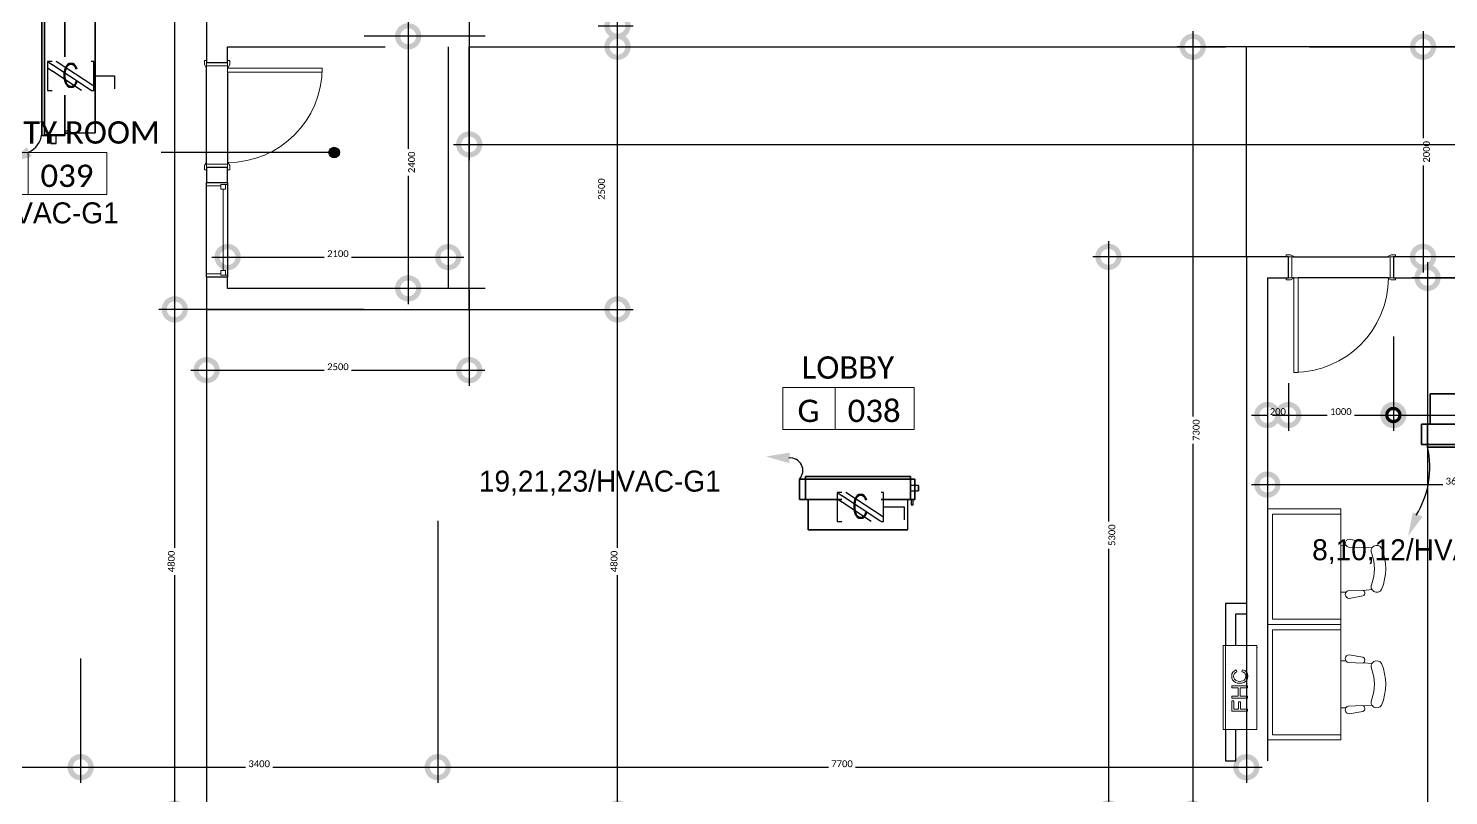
# Model space of a CAD drawing. Header units: metres. Extents: x 22.6 to 101.3, y 9.4 to 67.4.
# Drawn here: x 61.1 to 74.62, y 51.12 to 58.42 of the extents above; entities that cross this region are included whole.
import ezdxf

# ---------------------------------------------------------------- set-up
doc = ezdxf.new("R2010")
doc.units = ezdxf.units.M
doc.set_wipeout_variables(frame=1)
doc.linetypes.add('ECG_Line-Ptrn-Sold', pattern=[9144.001000000002, 9144.000000000002, -0.001])
for name, color, linetype in [('00', 252, 'Continuous'), ('E- symbol Disc', 7, 'Continuous'), ('HVAC', 1, 'Continuous'), ('LEGEND$0$E-SOCKET', 3, 'Continuous')]:
    doc.layers.add(name, color=color, linetype=linetype)
for name, color, linetype, lineweight in [('03-A-XR-GF$0$A-FURN', 55, 'Continuous', 5), ('A-DIM', 7, 'Continuous', 5), ('A-DOOR', 5, 'Continuous', 5), ('A-TEXT', 7, 'ECG_Line-Ptrn-Sold', 13), ('A-WIN', 4, 'ECG_Line-Ptrn-Sold', 5), ('M-EQPM', 1, 'Continuous', 25), ('M-EQPT', 1, 'Continuous', 9)]:
    doc.layers.add(name, color=color, linetype=linetype, lineweight=lineweight)
doc.styles.add('Calibri', font='calibri.ttf', dxfattribs={"height": 0.2126391096979332})
doc.styles.add('ROMANS1', font='romans.shx', dxfattribs={"width": 0.8, "height": 250})
doc.dimstyles.new('ECG_Dimn-Detl-100', dxfattribs={"dimscale": 0.3048, "dimtxt": 0.25, "dimasz": 1.312335958005249, "dimexe": 0.4921259842519685, "dimexo": 0.0625, "dimgap": 0, "dimtad": 1, "dimdec": 0, "dimlfac": 1000, "dimzin": 0, "dimdsep": 46, "dimtxsty": 'Calibri', "dimblk1": 'DOTSMALL', "dimblk2": 'DOTSMALL', "dimsah": 1, "dimcen": 0.09, "dimdle": 0.4921259842519685, "dimazin": 0, "dimtfac": 1, "dimtdec": 4, "dimtix": 1, "dimtmove": 0, "dimatfit": 3, "dimfxl": 0.4921259842519685, "dimfxlon": 1, "dimtvp": 1, "dimtolj": 1, "dimtzin": 0, "dimarcsym": 2})
doc.dimstyles.new('ECG_Dimn-Detl-100_1', dxfattribs={"dimscale": 0.3048, "dimtxt": 0.25, "dimasz": 1.312335958005249, "dimexe": 0.4921259842519685, "dimexo": 0.0625, "dimgap": 0, "dimtad": 1, "dimdec": 0, "dimlfac": 1000, "dimzin": 0, "dimdsep": 46, "dimtxsty": 'Calibri', "dimblk1": 'DOTSMALL', "dimblk2": 'DOTSMALL', "dimsah": 1, "dimcen": 0.09, "dimdle": 0.4921259842519685, "dimazin": 0, "dimtfac": 1, "dimtdec": 4, "dimtix": 1, "dimtmove": 2, "dimatfit": 3, "dimfxl": 0.4921259842519685, "dimfxlon": 1, "dimtvp": 1, "dimtolj": 1, "dimtzin": 0, "dimarcsym": 2})
doc.dimstyles.new('ECG_Dimn-Detl-100_2', dxfattribs={"dimscale": 0.3048, "dimtxt": 0.25, "dimasz": 1.312335958005249, "dimexe": 0.4921259842519685, "dimexo": 0.0625, "dimgap": 0, "dimtad": 1, "dimdec": 0, "dimlfac": 1000, "dimzin": 0, "dimdsep": 46, "dimtxsty": 'Calibri', "dimblk1": 'DOTSMALL', "dimblk2": 'DOTSMALL', "dimsah": 1, "dimcen": 0.09, "dimdle": 0.4921259842519685, "dimazin": 0, "dimtfac": 1, "dimtdec": 4, "dimtix": 1, "dimtmove": 0, "dimatfit": 3, "dimfxl": 0.4921259842519685, "dimfxlon": 1, "dimtvp": 1, "dimtolj": 1, "dimtzin": 0, "dimarcsym": 2})
doc.dimstyles.new('ECG_Dimn-Detl-100_3', dxfattribs={"dimscale": 0.3048, "dimtxt": 0.25, "dimasz": 0.8202099737532809, "dimexe": 0.4921259842519685, "dimexo": 0.0625, "dimgap": 0, "dimtad": 1, "dimdec": 0, "dimlfac": 1000, "dimzin": 0, "dimdsep": 46, "dimtxsty": 'Calibri', "dimblk1": 'DOTSMALL', "dimblk2": 'OBLIQUE', "dimsah": 1, "dimcen": 0.09, "dimdle": 0.4921259842519685, "dimazin": 0, "dimtfac": 1, "dimtdec": 4, "dimtix": 1, "dimtmove": 0, "dimatfit": 3, "dimfxl": 0.4921259842519685, "dimfxlon": 1, "dimtvp": 1, "dimtolj": 1, "dimtzin": 0, "dimarcsym": 2})

# ---------------------------------------------------------------- blocks, each defined once
blk = doc.blocks.new('ECG_ Door-Single Leaf-Gnrc - 1000x2200 mm-2066731-GROUND FLOOR PLAN')
at = {"layer": 'A-DOOR'}
for p, q in [((0.407999999999996, 1.000000000000968), (0.407999999999996, 0.1000000000009684)), ((0.447999999999996, 1.000000000000968), (0.407999999999996, 1.000000000000968)), ((0.4079999999999928, 0.1000000000009683), (0.4079999999999928, 1.000000000000968)), ((0.4079999999999928, 1.000000000000968), (0.4479999999999928, 1.000000000000968)), ((0.447999999999996, 0.1000000000009682), (0.447999999999996, 1.000000000000968)), ((0.4479999999999928, 1.000000000000968), (0.4479999999999928, 0.1000000000009682)), ((-0.4800000000000013, 0.1200000000009744), (-0.5200000000000015, 0.1200000000009713)), ((-0.5200000000000015, 0.1200000000009713), (-0.5200000000000017, 0.1000000000009748)), ((-0.5000000000000198, 0.1000000000009738), (-0.4500000000000015, 0.1000000000009713)), ((-0.4680000000003104, 0.1000000000009699), (-0.5000000000003211, 0.1000000000009699)), ((-0.4540000000000017, 0.1060000000009713), (-0.4800000000000013, 0.1200000000009744)), ((-0.4680000000003104, -0.1), (-0.4680000000003104, 0.1000000000009699)), ((0.407999999999996, 0.1000000000009684), (0.447999999999996, 0.1000000000009684)), ((0.4479999999999928, 0.1000000000009683), (0.4079999999999928, 0.1000000000009683)), ((0.4499999999999915, 0.1000000000009685), (0.4999999999999927, 0.1000000000009682)), ((0.4799999999999915, 0.1200000000009682), (0.4539999999999915, 0.1060000000009683)), ((0.4679999999996772, 0.1000000000009699), (0.4679999999996772, -0.1)), ((0.4999999999996882, 0.1000000000009699), (0.4679999999996772, 0.1000000000009699)), ((0.5199999999999916, 0.1200000000009679), (0.4799999999999915, 0.1200000000009682)), ((0.5199999999999915, 0.100000000000968), (0.5199999999999916, 0.1200000000009679)), ((-0.5200000000000016, -0.1000000000000001), (-0.5200000000000016, -0.12)), ((-0.5200000000000016, -0.12), (-0.4800000000000015, -0.12)), ((-0.4500000000000016, -0.1000000000000001), (-0.5000000000000198, -0.1000000000000001)), ((-0.5000000000003211, -0.1), (-0.4680000000003104, -0.1)), ((-0.4800000000000015, -0.12), (-0.4540000000000016, -0.106)), ((0.4999999999999946, -0.1000000000000001), (0.449999999999991, -0.1000000000000001)), ((0.4539999999999911, -0.106), (0.4799999999999908, -0.12)), ((0.4679999999996772, -0.1), (0.4999999999996882, -0.1)), ((0.4799999999999908, -0.12), (0.5199999999999909, -0.12)), ((0.5199999999999909, -0.12), (0.5199999999999909, -0.1000000000000001))]:
    blk.add_line(p, q, dxfattribs=at)
for centre, radius, start, end in [((0.4479999999999913, 0.1000000000009636), 0.900000000000004, 89.99999999999991, 179.9999999999999), ((-0.4580000000000015, 0.09900000000097124), 0.008062257748298515, 7.125016348902509, 60.25511870305896), ((0.4579999999999915, 0.0990000000009683), 0.008062257748298577, 119.7448812969417, 172.8749836510968), ((-0.4580000000000015, -0.099), 0.008062257748298529, 299.7448812969415, 352.8749836510968), ((0.4579999999999909, -0.099), 0.008062257748298515, 187.1250163489021, 240.2551187030581)]:
    blk.add_arc(centre, radius, start, end, dxfattribs=at)
blk = doc.blocks.new('ECG_ Door-Single Leaf-Gnrc - 1000x2200 mm-2067090-GROUND FLOOR PLAN')
at = {"layer": 'A-DOOR'}
for p, q in [((-0.5200000000000016, 0.12), (-0.4800000000000015, 0.12)), ((-0.5200000000000016, 0.1000000000000001), (-0.5200000000000016, 0.12)), ((-0.4500000000000016, 0.1000000000000001), (-0.5000000000000113, 0.1000000000000001)), ((-0.5000000000003211, 0.1), (-0.4680000000003104, 0.1)), ((-0.4800000000000015, 0.12), (-0.4540000000000016, 0.106)), ((-0.4680000000003104, 0.1), (-0.4680000000003104, -0.1000000000009699)), ((0.5000000000000031, 0.1000000000000001), (0.449999999999991, 0.1000000000000001)), ((0.4539999999999911, 0.106), (0.4799999999999908, 0.12)), ((0.4679999999996772, 0.1), (0.4999999999996882, 0.1)), ((0.4679999999996772, -0.1000000000009699), (0.4679999999996772, 0.1)), ((0.4799999999999908, 0.12), (0.5199999999999909, 0.12)), ((0.5199999999999909, 0.12), (0.5199999999999909, 0.1000000000000001)), ((-0.5200000000000015, -0.1200000000009713), (-0.5200000000000017, -0.1000000000009748)), ((-0.4800000000000013, -0.1200000000009744), (-0.5200000000000015, -0.1200000000009713)), ((-0.5000000000000113, -0.1000000000009738), (-0.4500000000000015, -0.1000000000009713)), ((-0.4680000000003104, -0.1000000000009699), (-0.5000000000003211, -0.1000000000009699)), ((-0.4540000000000017, -0.1060000000009713), (-0.4800000000000013, -0.1200000000009744)), ((0.407999999999996, -0.1000000000009684), (0.447999999999996, -0.1000000000009684)), ((0.407999999999996, -1.000000000000968), (0.407999999999996, -0.1000000000009684)), ((0.4079999999999928, -0.1000000000009683), (0.4079999999999928, -1.000000000000968)), ((0.4479999999999928, -0.1000000000009683), (0.4079999999999928, -0.1000000000009683)), ((0.447999999999996, -0.1000000000009682), (0.447999999999996, -1.000000000000968)), ((0.4479999999999928, -1.000000000000968), (0.4479999999999928, -0.1000000000009682)), ((0.4499999999999915, -0.1000000000009685), (0.5000000000000037, -0.1000000000009682)), ((0.4799999999999915, -0.1200000000009682), (0.4539999999999915, -0.1060000000009683)), ((0.4999999999996882, -0.1000000000009699), (0.4679999999996772, -0.1000000000009699)), ((0.5199999999999916, -0.1200000000009679), (0.4799999999999915, -0.1200000000009682)), ((0.5199999999999915, -0.100000000000968), (0.5199999999999916, -0.1200000000009679)), ((0.447999999999996, -1.000000000000968), (0.407999999999996, -1.000000000000968)), ((0.4079999999999928, -1.000000000000968), (0.4479999999999928, -1.000000000000968))]:
    blk.add_line(p, q, dxfattribs=at)
for centre, radius, start, end in [((-0.4580000000000015, 0.099), 0.008062257748298529, 7.125016348902825, 60.25511870305812), ((0.4579999999999909, 0.099), 0.008062257748298515, 119.7448812969415, 172.8749836510976), ((-0.4580000000000015, -0.09900000000097124), 0.008062257748298515, 299.7448812969407, 352.8749836510972), ((0.4479999999999913, -0.1000000000009636), 0.9000000000000054, 180.0000000000001, 269.9999999999997), ((0.4579999999999915, -0.0990000000009683), 0.008062257748298577, 187.1250163489029, 240.2551187030579)]:
    blk.add_arc(centre, radius, start, end, dxfattribs=at)
blk = doc.blocks.new('M_Casement with Trim - 0915 x 1220mm-3214798-GROUND FLOOR PLAN')
at = {"layer": 'A-WIN'}
for p, q in [((-0.4500000000000022, 0.09999999999999959), (-0.4309500000000073, 0.09999999999999959)), ((-0.4309500000000073, 0.03655), (-0.4309500000000073, 0.09999999999999959)), ((-0.4309500000000073, 0.08099999999999959), (-0.4309500000000073, 0.03655)), ((-0.4309500000000073, 0.08099999999999959), (-0.3865000000000069, 0.08099999999999959)), ((-0.4309500000000073, 0.03655), (-0.3865000000000069, 0.03655)), ((-0.4309500000000073, 0.03655), (-0.4182500000000021, 0.03655)), ((-0.4182500000000021, -0.1000000000000004), (-0.4182500000000021, 0.03655)), ((-0.3865000000000069, 0.08099999999999959), (-0.3865000000000069, 0.03655)), ((-0.3865000000000069, 0.05877499999999953), (0.3864999999999968, 0.05877499999999953)), ((0.3864999999999969, 0.08099999999999935), (0.3864999999999969, 0.03655)), ((0.4309499999999862, 0.08099999999999935), (0.3864999999999969, 0.08099999999999935)), ((0.4309499999999862, 0.03655), (0.3864999999999969, 0.03655)), ((0.4182499999999966, 0.03655), (0.4309499999999862, 0.03655)), ((0.4182499999999966, 0.03655), (0.4182499999999966, -0.1000000000000001)), ((0.4309499999999862, 0.03655), (0.4309499999999862, 0.1)), ((0.4499999999999975, 0.1), (0.4309499999999862, 0.1)), ((0.4309499999999862, 0.08099999999999935), (0.4309499999999862, 0.03655)), ((-0.4182500000000021, -0.1000000000000004), (-0.4499999999999978, -0.1000000000000004)), ((0.4182499999999966, -0.1000000000000001), (0.4500000000000002, -0.1000000000000001))]:
    blk.add_line(p, q, dxfattribs=at)
blk = doc.blocks.new('ECG_Hose Reel Cabinet-New - ECG_Hose Reel Cabinet-New-V96-GROUND FLOOR PLAN')
at = {"layer": 'M-EQPT'}
for p, q in [((-0.309999999999998, 0.02000000000000033), (0.4900000000000031, 0.02000000000000033)), ((-0.309999999999998, 0), (-0.309999999999998, 0.02000000000000033)), ((-0.3099999999999981, 0.02000000000000033), (-0.3099999999999962, -0.3)), ((0.4900000000000031, 0.02000000000000033), (-0.309999999999998, 0.02000000000000033)), ((0.4900000000000031, 0), (-0.309999999999998, 0)), ((0.4900000000000031, 0.02000000000000033), (0.4900000000000031, 0)), ((0.4900000000000006, -0.3), (0.4900000000000031, 0.02000000000000033)), ((-0.03669812727797142, -0.06274612864668341), (-0.1359288965087418, -0.06274612864668341)), ((-0.1359288965087418, -0.06274612864668341), (-0.1359288965087418, -0.2104384363389912)), ((-0.1324998666772563, -0.03953894909299027), (-0.1329989336745368, -0.03950896908851212)), ((-0.1324998666772563, -0.06453894909299325), (-0.1329989336745368, -0.06450896908850644)), ((-0.1324998666772606, -0.08953894909298757), (-0.1329989336745368, -0.08950896908850942)), ((-0.1324998666772606, -0.1145389490929905), (-0.1329989336745411, -0.1145089690885037)), ((-0.1327694214677966, -0.01457265060854272), (-0.1322698871965004, -0.01455186166331585)), ((-0.1327694214677966, -0.0395726506085457), (-0.1322698871965004, -0.03955186166331882)), ((-0.1327694214677966, -0.06457265060854002), (-0.1322698871965004, -0.06455186166331314)), ((-0.1327694214677966, -0.089572650608543), (-0.1322698871965004, -0.08955186166331612)), ((-0.1327694214677966, -0.1145726506085373), (-0.1322698871965004, -0.1145518616633191)), ((-0.1318224236786616, -0.01454894775973269), (-0.131289978799102, -0.01454894775973269)), ((-0.1318224236786616, -0.039548947759727), (-0.131289978799102, -0.039548947759727)), ((-0.1318224236786616, -0.039548947759727), (-0.131289978799102, -0.039548947759727)), ((-0.1318224236786616, -0.06454894775972998), (-0.131289978799102, -0.06454894775972998)), ((-0.1318224236786616, -0.06454894775972998), (-0.131289978799102, -0.06454894775972998)), ((-0.1318224236786616, -0.0895489477597243), (-0.131289978799102, -0.0895489477597243)), ((-0.1318224236786616, -0.0895489477597243), (-0.131289978799102, -0.0895489477597243)), ((-0.1318224236786616, -0.1145489477597273), (-0.131289978799102, -0.1145489477597273)), ((-0.1318224236786616, -0.1145489477597273), (-0.131289978799102, -0.1145489477597273)), ((-0.1174673580472023, -0.1250538209543759), (-0.1174673580472023, -0.08120766710822261)), ((-0.1174673580472023, -0.08120766710822261), (-0.03669812727797142, -0.08120766710822261)), ((-0.04823658881643342, -0.1250538209543759), (-0.1174673580472023, -0.1250538209543759)), ((-0.04823658881643342, -0.1435153594159148), (-0.04823658881643342, -0.1250538209543759)), ((-0.03669812727797142, -0.08120766710822261), (-0.03669812727797142, -0.06274612864668341)), ((0.007148026568182465, -0.06274612864668433), (-0.01131351189335711, -0.06274612864668433)), ((-0.01131351189335711, -0.06274612864668433), (-0.01131351189335711, -0.2104384363389921)), ((0.007148026568182465, -0.1227461286466845), (0.007148026568182465, -0.06274612864668433)), ((0.08560956502972047, -0.1227461286466845), (0.007148026568182462, -0.1227461286466845)), ((0.1040711034912594, -0.06274612864668504), (0.08560956502972047, -0.06274612864668504)), ((0.08560956502972047, -0.06274612864668504), (0.08560956502972047, -0.1227461286466845)), ((0.1040711034912594, -0.2104384363389929), (0.1040711034912594, -0.06274612864668504)), ((0.1316417164720282, -0.1139390373005315), (0.1294557188758743, -0.1354744940313008)), ((0.13819970926049, -0.09534228249283927), (0.1316417164720282, -0.1139390373005315)), ((0.1487871491643362, -0.0802746743197624), (0.13819970926049, -0.09534228249283927)), ((0.1479172573374127, -0.1354384363389932), (0.1526227861835668, -0.1079985324928394)), ((0.163061488106644, -0.06932665749283944), (0.1487871491643362, -0.0802746743197624)), ((0.1526227861835668, -0.1079985324928394), (0.1590545770489515, -0.09604540749283945)), ((0.1590545770489515, -0.09604540749283945), (0.1689388919527977, -0.08679660941591644)), ((0.1799905746451056, -0.06266049162745498), (0.163061488106644, -0.06932665749283944)), ((0.1689388919527977, -0.08679660941591644), (0.1819647332989516, -0.08087413345437804)), ((0.1985422573374133, -0.06043843633899357), (0.1799905746451056, -0.06266049162745498)), ((0.1819647332989516, -0.08087413345437804), (0.1978211034912593, -0.078899974800532)), ((0.1978211034912593, -0.078899974800532), (0.2115771131066439, -0.08068032335822442)), ((0.2187841443566441, -0.06331403730053217), (0.1985422573374133, -0.06043843633899357)), ((0.2115771131066439, -0.08068032335822442), (0.2227730265681824, -0.08602136903130142)), ((0.2355194207989517, -0.0719408401851477), (0.2187841443566441, -0.06331403730053217)), ((0.2227730265681824, -0.08602136903130142), (0.2315170169527977, -0.09525664547360918)), ((0.2315170169527977, -0.09525664547360918), (0.237917257337413, -0.1087196863389939)), ((0.2482252501258747, -0.08578699403130163), (0.2355194207989517, -0.0719408401851477)), ((0.237917257337413, -0.1087196863389939), (0.2563787957989515, -0.1043206478774555)), ((0.2563787957989515, -0.1043206478774555), (0.2482252501258747, -0.08578699403130163)), ((0.3118224236788156, -0.01454894775973269), (0.311289978799256, -0.01454894775973269)), ((0.3118224236788156, -0.03954894775973566), (0.311289978799256, -0.03954894775973566)), ((0.3118224236788156, -0.03954894775973566), (0.311289978799256, -0.03954894775973566)), ((0.3118224236788156, -0.06454894775972998), (0.311289978799256, -0.06454894775972998)), ((0.3118224236788156, -0.06454894775972998), (0.311289978799256, -0.06454894775972998)), ((0.3118224236788156, -0.08954894775973296), (0.311289978799256, -0.08954894775973296)), ((0.3118224236788156, -0.08954894775973296), (0.311289978799256, -0.08954894775973296)), ((0.3118224236788112, -0.1145489477597359), (0.311289978799256, -0.1145489477597359)), ((0.3118224236788112, -0.1145489477597359), (0.311289978799256, -0.1145489477597359)), ((0.3127694214679506, -0.03952524491091697), (0.3122698871966544, -0.03954603385614384)), ((0.3127694214679506, -0.06452524491091995), (0.3122698871966544, -0.06454603385614682)), ((0.3127694214679506, -0.08952524491092292), (0.3122698871966544, -0.08954603385614114)), ((0.3127694214679506, -0.1145252449109172), (0.3122698871966544, -0.1145460338561441)), ((0.3124998666774103, -0.01455894642646943), (0.3129989336746908, -0.01458892643095624)), ((0.312499866677406, -0.0395589464264724), (0.3129989336746908, -0.03958892643095055)), ((0.312499866677406, -0.06455894642646672), (0.3129989336746908, -0.06458892643095353)), ((0.312499866677406, -0.08955894642646971), (0.3129989336746908, -0.0895889264309565)), ((0.312499866677406, -0.1145589464264727), (0.3129989336746908, -0.1145889264309508)), ((-0.1359288965087418, -0.2104384363389912), (-0.1174673580472028, -0.2104384363389913)), ((-0.1324998666772606, -0.1395389490929935), (-0.1329989336745411, -0.1395089690885154)), ((-0.1324998666772606, -0.1645389490929878), (-0.1329989336745411, -0.1645089690885184)), ((-0.1327694214677966, -0.1395726506085403), (-0.1322698871965004, -0.1395518616633134)), ((-0.1318224236786616, -0.1395489477597303), (-0.131289978799102, -0.1395489477597303)), ((-0.1318224236786616, -0.1395489477597303), (-0.131289978799102, -0.1395489477597303)), ((-0.1318224236786616, -0.1645489477597246), (-0.131289978799102, -0.1645489477597246)), ((-0.1174673580472028, -0.2104384363389913), (-0.1174673580472028, -0.1435153594159148)), ((-0.1174673580472028, -0.1435153594159148), (-0.04823658881643342, -0.1435153594159148)), ((-0.01131351189335711, -0.2104384363389921), (0.007148026568181889, -0.2104384363389922)), ((0.007148026568181889, -0.2104384363389922), (0.007148026568181889, -0.1412076671082235)), ((0.007148026568181889, -0.1412076671082235), (0.08560956502971984, -0.1412076671082235)), ((0.08560956502971984, -0.1412076671082235), (0.08560956502971984, -0.2104384363389929)), ((0.08560956502971984, -0.2104384363389929), (0.1040711034912594, -0.2104384363389929)), ((0.1294557188758743, -0.1354744940313008), (0.1313893126258741, -0.1558921623005315)), ((0.1313893126258741, -0.1558921623005315), (0.137190093875874, -0.1749576671082239)), ((0.137190093875874, -0.1749576671082239), (0.1466912957989508, -0.1911746142236086)), ((0.1466912957989508, -0.1911746142236086), (0.1597261515681815, -0.2030466094159164)), ((0.153488170798951, -0.1672413209543779), (0.1479172573374127, -0.1354384363389932)), ((0.1606095650297201, -0.1791178233582241), (0.153488170798951, -0.1672413209543779)), ((0.1597261515681815, -0.2030466094159164), (0.1767318607027968, -0.2103212488389934)), ((0.1708319207989508, -0.1875598305697626), (0.1606095650297201, -0.1791178233582241)), ((0.1830870289720277, -0.1926034002813012), (0.1708319207989508, -0.1875598305697626)), ((0.1767318607027968, -0.2103212488389934), (0.1981456227220276, -0.2127461286466859)), ((0.1963066804143354, -0.1942845901851474), (0.1830870289720277, -0.1926034002813012)), ((0.2117168366643354, -0.1919949267236091), (0.1963066804143354, -0.1942845901851474)), ((0.1981456227220276, -0.2127461286466859), (0.2192393727220276, -0.2095415012428399)), ((0.2245578823374124, -0.1851259363389938), (0.2117168366643354, -0.1919949267236091)), ((0.2192393727220276, -0.2095415012428399), (0.2367994688758739, -0.1999276190313016)), ((0.2342528943566432, -0.1737497344159169), (0.2245578823374124, -0.1851259363389938)), ((0.2402249496451049, -0.1579384363389939), (0.2342528943566432, -0.1737497344159169)), ((0.2367994688758739, -0.1999276190313016), (0.2501678582989509, -0.1842109723966863)), ((0.2586864881066433, -0.1626980517236094), (0.2402249496451049, -0.1579384363389939)), ((0.2501678582989509, -0.1842109723966863), (0.2586864881066433, -0.1626980517236094)), ((0.3118224236788112, -0.1395489477597303), (0.311289978799256, -0.1395489477597303)), ((0.3118224236788112, -0.1395489477597303), (0.311289978799256, -0.1395489477597303)), ((0.3118224236788112, -0.1645489477597332), (0.311289978799256, -0.1645489477597332)), ((0.3127694214679506, -0.1395252449109202), (0.3122698871966544, -0.1395460338561471)), ((0.3127694214679506, -0.1645252449109146), (0.3122698871966544, -0.1645460338561414)), ((0.312499866677406, -0.139558946426467), (0.3129989336746908, -0.1395889264309538)), ((0.4900000000000006, -0.3), (-0.3099999999999962, -0.3))]:
    blk.add_line(p, q, dxfattribs=at)
at = {"layer": 'M-EQPT', "flags": 128}
for points in [[(-0.1315790374050485, -0.01454894775973269), (-0.1319482490721942, -0.01454894775973269), (-0.1319999999999267, -0.01454894775973269)], [(-0.1315790374050485, -0.039548947759727), (-0.1319482490721942, -0.039548947759727), (-0.1319999999999267, -0.039548947759727)], [(-0.1315790374050485, -0.039548947759727), (-0.1319482490721942, -0.039548947759727), (-0.1319999999999267, -0.039548947759727)], [(-0.1315790374050485, -0.06454894775972998), (-0.1319482490721942, -0.06454894775972998), (-0.1319999999999267, -0.06454894775972998)], [(-0.1315790374050485, -0.06454894775972998), (-0.1319482490721942, -0.06454894775972998), (-0.1319999999999267, -0.06454894775972998)], [(-0.1315790374050485, -0.0895489477597243), (-0.1319482490721942, -0.0895489477597243), (-0.1319999999999267, -0.0895489477597243)], [(-0.1315790374050485, -0.0895489477597243), (-0.1319482490721942, -0.0895489477597243), (-0.1319999999999267, -0.0895489477597243)], [(-0.1315790374050485, -0.1145489477597273), (-0.1319482490721942, -0.1145489477597273), (-0.1319999999999267, -0.1145489477597273)], [(-0.1315790374050485, -0.1145489477597273), (-0.1319482490721942, -0.1145489477597273), (-0.1319999999999267, -0.1145489477597273)], [(0.3115790374051982, -0.01454894775973269), (0.3119482490723438, -0.01454894775973269), (0.3120000000000763, -0.01454894775973269)], [(0.3115790374051982, -0.03954894775973566), (0.3119482490723438, -0.03954894775973566), (0.3120000000000763, -0.03954894775973566)], [(0.3115790374051982, -0.03954894775973566), (0.3119482490723438, -0.03954894775973566), (0.3120000000000763, -0.03954894775973566)], [(0.3115790374051982, -0.06454894775972998), (0.3119482490723438, -0.06454894775972998), (0.3120000000000763, -0.06454894775972998)], [(0.3115790374051982, -0.06454894775972998), (0.3119482490723438, -0.06454894775972998), (0.3120000000000763, -0.06454894775972998)], [(0.3115790374051982, -0.08954894775973296), (0.3119482490723438, -0.08954894775973296), (0.3120000000000763, -0.08954894775973296)], [(0.3115790374051982, -0.08954894775973296), (0.3119482490723438, -0.08954894775973296), (0.3120000000000763, -0.08954894775973296)], [(0.3115790374051982, -0.1145489477597359), (0.3119482490723438, -0.1145489477597359), (0.3120000000000763, -0.1145489477597359)], [(0.3115790374051982, -0.1145489477597359), (0.3119482490723438, -0.1145489477597359), (0.3120000000000763, -0.1145489477597359)], [(-0.1315790374050485, -0.1395489477597303), (-0.1319482490721942, -0.1395489477597303), (-0.1319999999999267, -0.1395489477597303)], [(-0.1315790374050485, -0.1395489477597303), (-0.1319482490721942, -0.1395489477597303), (-0.1319999999999267, -0.1395489477597303)], [(-0.1315790374050485, -0.1645489477597246), (-0.1319482490721942, -0.1645489477597246), (-0.1319999999999267, -0.1645489477597246)], [(0.3115790374051982, -0.1395489477597303), (0.3119482490723438, -0.1395489477597303), (0.312000000000072, -0.1395489477597303)], [(0.3115790374051982, -0.1395489477597303), (0.3119482490723438, -0.1395489477597303), (0.312000000000072, -0.1395489477597303)], [(0.3115790374051982, -0.1645489477597332), (0.3119482490723438, -0.1645489477597332), (0.312000000000072, -0.1645489477597332)], [(0.3120300042568409, -0.1420378130396924), (0.3119622675628474, -0.1420378130396924), (0.3119590621754987, -0.1420378130396924)]]:
    blk.add_lwpolyline(points, dxfattribs=at)
at = {"layer": 'M-EQPT'}
blk.add_arc((0.4700000000000087, -0.2999999999999997), 0.002499999999999947, 180, 0, dxfattribs=at)
blk = doc.blocks.new('B806-B02 - CALL CENTER - FURN GROUND FLOOR_dwg_03-A-XR-GF$0$chair-3478261-GROUND FLOOR PLAN')
at = {"layer": '03-A-XR-GF$0$A-FURN'}
for p, q in [((22.19294224309074, -2.559167828483293), (22.06061282081058, -2.535008843827233)), ((21.98240199986174, -2.593606267188664), (22.02739614326104, -2.59466745277587)), ((22.18812851668977, -2.614518340465394), (22.05366787443163, -2.610636559411606)), ((22.19874227571334, -2.61097682066178), (22.27761711590779, -2.618484423939786)), ((21.98240199986174, -3.040548057876208), (22.02739614326104, -3.039486872288962)), ((22.18812851668977, -3.019635984599558), (22.05366787443163, -3.023517765653322)), ((22.19294224309074, -3.074986496581658), (22.06061282081058, -3.099145481237719)), ((22.19874227571334, -3.02317750440317), (22.27761711590779, -3.015669901125166))]:
    blk.add_line(p, q, dxfattribs=at)
for centre, radius, start, end in [((22.06296722144766, -2.573357787546228), 0.03842114895104468, 93.51321580933383, 255.9931916523041), ((22.18194035226723, -2.586095591634575), 0.02908858934396826, 282.2826853572749, 67.77652142876367), ((22.32321374346897, -2.647750546832342), 0.05418079359043457, 31.26502886697913, 209.6825180361752), ((21.89064670177848, -2.817077162532464), 0.4109893326929139, 339.7134097284324, 20.2865902715676), ((21.89841506286231, -2.817077162532464), 0.5108137858035644, 337.2610651608358, 22.73893483916425), ((22.32321374346897, -2.986403778232487), 0.0541807935904372, 150.3174819638237, 328.7349711330193), ((22.06296722144766, -3.060796537518704), 0.03842114895104733, 104.0068083476947, 266.486784190666), ((22.18194035226723, -3.048058733430374), 0.02908858934397272, 292.2234785712332, 77.7173146427265)]:
    blk.add_arc(centre, radius, start, end, dxfattribs=at)
blk = doc.blocks.new('B806-B02 - CALL CENTER - FURN GROUND FLOOR_dwg-3278331-GROUND FLOOR PLAN')
at = {"layer": '03-A-XR-GF$0$A-FURN'}
for p, q in [((73.59393357911405, 52.89732619504064), (73.59393357911405, 53.69732619504082)), ((73.59393357911405, 51.79732619504119), (73.59393357911405, 52.59732619504136)), ((72.89393357911416, 51.64732619504134), (73.59393357911414, 51.64732619504134))]:
    blk.add_line(p, q, dxfattribs=at)
at = {"layer": '03-A-XR-GF$0$A-FURN', "flags": 128}
for points in [[(72.89393357911416, 53.84732619504081), (73.59393357911414, 53.84732619504081), (73.59393357911414, 52.74732619504135), (72.89393357911416, 52.74732619504135)], [(73.59393357911405, 52.79732619504068), (72.94393357911405, 52.79732619504068), (72.94393357911405, 53.79732619504077), (73.59393357911405, 53.79732619504077)], [(73.59393357911414, 51.64732619504134), (73.59393357911414, 52.7473261950408), (72.89393357911416, 52.7473261950408)], [(73.59393357911405, 51.69732619504123), (72.94393357911405, 51.69732619504123), (72.94393357911405, 52.69732619504132), (73.59393357911405, 52.69732619504132)]]:
    blk.add_lwpolyline(points, dxfattribs=at)
for p in [(51.61153157925263, 56.09424188922245), (51.61153157925263, 54.994241889223)]:
    blk.add_blockref('B806-B02 - CALL CENTER - FURN GROUND FLOOR_dwg_03-A-XR-GF$0$chair-3478261-GROUND FLOOR PLAN', p)
blk = doc.blocks.new('ECG_G-Tag-Room - ECG_G-Tag-Room-Engl-1568319-GROUND FLOOR PLAN')
at = {"layer": 'A-TEXT'}
for p, q in [((-0.006249999999999996, 0), (-0.006249999999999996, -0.004)), ((0.00625, 0), (-0.006249999999999996, 0)), ((-0.001249999999999994, -0.004), (-0.001249999999999987, 0)), ((0.00625, 0), (0.00625, -0.004)), ((0.006250000000000001, -0.004), (-0.006249999999999996, -0.004))]:
    blk.add_line(p, q, dxfattribs=at)
blk = doc.blocks.new('_DotSmall')
at = {"color": 0, "linetype": 'ByBlock', "const_width": 0.5}
blk.add_lwpolyline([(-0.0625, 0, 1), (0.0625, 0, 1)], format="xyb", close=True, dxfattribs=at)
blk = doc.blocks.new('_Oblique')
at = {"color": 0, "linetype": 'ByBlock', "lineweight": -2}
blk.add_line((-0.5, -0.5), (0.5, 0.5), dxfattribs=at)
blk = doc.blocks.new('ECG_MECHEQ-Split Unit-Concealed-Horizontal-Plenum-2Pipe _4_ - CSU-05-V5-GROUND FLOOR PLAN')
at = {"layer": 'M-EQPM'}
for p, q in [((-397.5999999999483, 147.6374999996868), (702.4000000000501, 147.6374999996868)), ((702.4000000000501, 147.6374999996868), (-397.5999999999483, 147.6374999996868)), ((-397.5999999999483, 147.6374999996868), (-397.5999999999483, 147.6374999996868)), ((-397.5999999999483, 147.6374999996868), (-397.5999999999483, -141.2875000003188)), ((-397.5999999999483, -141.2875000003188), (-397.5999999999483, 147.6374999996868)), ((702.4000000000501, 147.6374999996868), (702.4000000000501, 147.6374999996868)), ((702.4000000000501, -141.2875000003188), (702.4000000000501, 147.6374999996868)), ((702.4000000000501, -141.2875000003188), (702.4000000000501, 147.6374999996868)), ((685.3250000000542, -90.48750000031376), (685.3250000000542, -141.2875000003138)), ((685.3250000000542, -90.48750000031376), (704.3750000000541, -90.48750000031376)), ((704.3750000000541, -90.48750000031376), (685.3250000000542, -90.48750000031376)), ((704.3750000000541, -141.2875000003138), (704.3750000000541, -90.48750000031376)), ((720.2500000000542, -141.2875000003116), (-479.7499999999458, -141.2875000003116)), ((-479.7499999999458, -141.2875000003116), (-479.7499999999458, -334.9625000003218)), ((-479.7499999999458, -334.9625000003218), (-479.7499999999458, -141.2875000003116)), ((-479.7499999999458, -141.2875000003116), (720.2500000000542, -141.2875000003116)), ((-479.7499999999458, -141.2875000003116), (-479.7499999999458, -141.2875000003116)), ((727.4000000000481, -141.2875000003116), (-422.5999999999461, -141.2875000003116)), ((-422.5999999999461, -141.2875000003116), (-422.5999999999461, -334.9625000003218)), ((-422.5999999999461, -334.9625000003218), (-422.5999999999461, -141.2875000003116)), ((-422.5999999999461, -141.2875000003116), (727.4000000000481, -141.2875000003116)), ((-422.5999999999461, -141.2875000003116), (-422.5999999999461, -141.2875000003116)), ((-397.5999999999483, -141.2875000003188), (-397.5999999999483, -141.2875000003188)), ((-397.5999999999483, -141.2875000003188), (702.4000000000501, -141.2875000003188)), ((702.4000000000501, -141.2875000003188), (-397.5999999999483, -141.2875000003188)), ((685.3250000000542, -141.2875000003138), (704.3750000000541, -141.2875000003138)), ((704.3750000000541, -141.2875000003138), (685.3250000000542, -141.2875000003138)), ((702.4000000000501, -141.2875000003188), (702.4000000000501, -141.2875000003188)), ((720.2500000000542, -334.9625000003218), (720.2500000000542, -141.2875000003116)), ((720.2500000000542, -141.2875000003116), (720.2500000000542, -334.9625000003218)), ((720.2500000000542, -141.2875000003116), (720.2500000000542, -141.2875000003116)), ((727.4000000000481, -334.9625000003218), (727.4000000000481, -141.2875000003116)), ((727.4000000000481, -141.2875000003116), (727.4000000000481, -334.9625000003218)), ((727.4000000000481, -141.2875000003116), (727.4000000000481, -141.2875000003116)), ((803.4000000000482, -222.8247858994407), (727.4000000000481, -222.8247858994407)), ((727.4000000000481, -272.8247858994407), (727.4000000000481, -222.8247858994407)), ((727.4000000000481, -222.8247858994407), (727.4000000000481, -272.8247858994407)), ((803.4000000000482, -272.8247858994407), (803.4000000000482, -222.8247858994407)), ((803.4000000000482, -222.8247858994407), (803.4000000000482, -272.8247858994407)), ((-479.7499999999458, -334.9625000003218), (720.2500000000542, -334.9625000003218)), ((720.2500000000542, -334.9625000003218), (-479.7499999999458, -334.9625000003218)), ((-479.7499999999458, -334.9625000003218), (-479.7499999999458, -334.9625000003218)), ((727.4000000000481, -334.9625000003218), (-422.5999999999461, -334.9625000003218)), ((-422.5999999999461, -334.9625000003218), (-422.5999999999461, -360.3625000003218)), ((-422.5999999999461, -360.3625000003218), (-422.5999999999461, -334.9625000003218)), ((-422.5999999999461, -334.9625000003218), (727.4000000000481, -334.9625000003218)), ((-422.5999999999461, -334.9625000003218), (-422.5999999999461, -334.9625000003218)), ((-422.5999999999461, -334.9625000003218), (727.4000000000481, -334.9625000003218)), ((727.4000000000481, -334.9625000003218), (-422.5999999999461, -334.9625000003218)), ((-422.5999999999461, -334.9625000003218), (-422.5999999999461, -334.9625000003218)), ((-422.5999999999461, -360.3625000003218), (727.4000000000481, -360.3625000003218)), ((727.4000000000481, -360.3625000003218), (-422.5999999999461, -360.3625000003218)), ((-422.5999999999461, -360.3625000003218), (-422.5999999999461, -360.3625000003218)), ((720.2500000000542, -334.9625000003218), (720.2500000000542, -334.9625000003218)), ((727.4000000000481, -272.8247858994407), (803.4000000000482, -272.8247858994407)), ((727.4000000000481, -360.3625000003218), (727.4000000000481, -334.9625000003218)), ((727.4000000000481, -334.9625000003218), (727.4000000000481, -360.3625000003218)), ((727.4000000000481, -334.9625000003218), (727.4000000000481, -334.9625000003218)), ((727.4000000000481, -334.9625000003218), (727.4000000000481, -334.9625000003218)), ((727.4000000000481, -360.3625000003218), (727.4000000000481, -360.3625000003218))]:
    blk.add_line(p, q, dxfattribs=at)
blk = doc.blocks.new('A$Cc7bc2507')
at = {"layer": 'M-EQPM', "rotation": 270.0000000000003}
blk.add_blockref('ECG_MECHEQ-Split Unit-Concealed-Horizontal-Plenum-2Pipe _4_ - CSU-05-V5-GROUND FLOOR PLAN', (-26009.54542421651, 3483.133859076705), dxfattribs=at)
at = {"layer": 'M-EQPM'}
blk.add_blockref('ECG_MECHEQ-Split Unit-Concealed-Horizontal-Plenum-2Pipe _4_ - CSU-05-V5-GROUND FLOOR PLAN', (-12752.40000000027, 148.1259160626141), dxfattribs=at)
blk = doc.blocks.new('ECG_MECHEQ-Split Unit-Concealed-Horizontal-Plenum-2Pipe _4_ - CSU-04-2512746-GROUND FLOOR PLAN')
at = {"layer": 'M-EQPM'}
for p, q in [((695.2500000000542, 334.9625000003218), (-404.7499999999459, 334.9625000003218)), ((-404.7499999999459, 334.9625000003218), (-404.7499999999458, 141.2875000003116)), ((-404.7499999999458, 141.2875000003116), (-404.7499999999459, 334.9625000003218)), ((-404.7499999999459, 334.9625000003218), (695.2500000000542, 334.9625000003218)), ((-404.7499999999459, 334.9625000003218), (-404.7499999999459, 334.9625000003218)), ((652.4000000000481, 360.3625000003218), (-347.5999999999461, 360.3625000003218)), ((-347.5999999999461, 360.3625000003218), (-347.5999999999461, 334.9625000003218)), ((-347.5999999999461, 334.9625000003218), (-347.5999999999461, 360.3625000003218)), ((-347.5999999999461, 360.3625000003218), (652.4000000000481, 360.3625000003218)), ((-347.5999999999461, 360.3625000003218), (-347.5999999999461, 360.3625000003218)), ((-347.5999999999461, 334.9625000003218), (652.4000000000481, 334.9625000003218)), ((652.4000000000481, 334.9625000003218), (-347.5999999999461, 334.9625000003218)), ((-347.5999999999461, 334.9625000003218), (-347.5999999999461, 334.9625000003218)), ((652.4000000000481, 334.9625000003218), (-347.5999999999461, 334.9625000003218)), ((-347.5999999999461, 334.9625000003218), (-347.5999999999461, 141.2875000003116)), ((-347.5999999999461, 141.2875000003116), (-347.5999999999461, 334.9625000003218)), ((-347.5999999999461, 334.9625000003218), (652.4000000000481, 334.9625000003218)), ((-347.5999999999461, 334.9625000003218), (-347.5999999999461, 334.9625000003218)), ((652.4000000000481, 334.9625000003218), (652.4000000000481, 360.3625000003218)), ((652.4000000000481, 360.3625000003218), (652.4000000000481, 334.9625000003218)), ((652.4000000000481, 360.3625000003218), (652.4000000000481, 360.3625000003218)), ((652.4000000000481, 334.9625000003218), (652.4000000000481, 334.9625000003218)), ((652.4000000000481, 141.2875000003116), (652.4000000000481, 334.9625000003218)), ((652.4000000000481, 334.9625000003218), (652.4000000000481, 141.2875000003116)), ((652.4000000000481, 334.9625000003218), (652.4000000000481, 334.9625000003218)), ((728.4000000000482, 272.8247858994407), (652.4000000000481, 272.8247858994407)), ((652.4000000000481, 272.8247858994407), (652.4000000000481, 222.8247858994407)), ((652.4000000000481, 222.8247858994407), (652.4000000000481, 272.8247858994407)), ((695.2500000000542, 141.2875000003116), (695.2500000000542, 334.9625000003218)), ((695.2500000000542, 334.9625000003218), (695.2500000000542, 141.2875000003116)), ((695.2500000000542, 334.9625000003218), (695.2500000000542, 334.9625000003218)), ((728.4000000000482, 272.8247858994407), (728.4000000000482, 222.8247858994407)), ((728.4000000000482, 222.8247858994407), (728.4000000000482, 272.8247858994407)), ((-404.7499999999459, 141.2875000003116), (695.2500000000542, 141.2875000003116)), ((695.2500000000542, 141.2875000003116), (-404.7499999999459, 141.2875000003116)), ((-404.7499999999458, 141.2875000003116), (-404.7499999999458, 141.2875000003116)), ((-347.5999999999461, 141.2875000003116), (652.4000000000481, 141.2875000003116)), ((652.4000000000481, 141.2875000003116), (-347.5999999999461, 141.2875000003116)), ((-347.5999999999461, 141.2875000003116), (-347.5999999999461, 141.2875000003116)), ((-322.5999999999483, 141.2875000003188), (627.4000000000501, 141.2875000003188)), ((627.4000000000501, 141.2875000003188), (-322.5999999999483, 141.2875000003188)), ((-322.5999999999483, 141.2875000003188), (-322.5999999999483, 141.2875000003188)), ((-322.5999999999483, 141.2875000003188), (-322.5999999999483, -147.6374999996868)), ((-322.5999999999483, -147.6374999996868), (-322.5999999999483, 141.2875000003188)), ((627.4000000000501, 141.2875000003188), (627.4000000000501, 141.2875000003188)), ((627.4000000000501, -147.6374999996868), (627.4000000000501, 141.2875000003188)), ((627.4000000000501, -147.6374999996868), (627.4000000000501, 141.2875000003188)), ((652.4000000000481, 222.8247858994407), (728.4000000000482, 222.8247858994407)), ((652.4000000000481, 141.2875000003116), (652.4000000000481, 141.2875000003116)), ((660.3250000000542, 141.2875000003138), (660.3250000000542, 90.48750000031376)), ((660.3250000000542, 141.2875000003138), (679.3750000000541, 141.2875000003138)), ((679.3750000000541, 141.2875000003138), (660.3250000000542, 141.2875000003138)), ((679.3750000000541, 90.48750000031376), (679.3750000000541, 141.2875000003138)), ((695.2500000000542, 141.2875000003116), (695.2500000000542, 141.2875000003116)), ((660.3250000000542, 90.48750000031376), (679.3750000000541, 90.48750000031376)), ((679.3750000000541, 90.48750000031376), (660.3250000000542, 90.48750000031376)), ((-322.5999999999483, -147.6374999996868), (-322.5999999999483, -147.6374999996868)), ((-322.5999999999483, -147.6374999996868), (627.4000000000501, -147.6374999996868)), ((627.4000000000501, -147.6374999996868), (-322.5999999999483, -147.6374999996868)), ((627.4000000000501, -147.6374999996868), (627.4000000000501, -147.6374999996868))]:
    blk.add_line(p, q, dxfattribs=at)
blk = doc.blocks.new('A$C7b4cc595')
at = {"layer": 'M-EQPM'}
blk.add_blockref('ECG_MECHEQ-Split Unit-Concealed-Horizontal-Plenum-2Pipe _4_ - CSU-04-2512746-GROUND FLOOR PLAN', (-18750.58446277093, -851.105470255563), dxfattribs=at)
blk = doc.blocks.new('*U836')
at = {"layer": 'HVAC', "color": 0}
for p, q in [((0.0593670933065651, 0.09549586851058933), (0.0593670933065651, 0.1791574707578292)), ((0.0593670933065651, 0.1791574707578292), (0.11227411789244, 0.1791574707578292))]:
    blk.add_line(p, q, dxfattribs=at)
blk.add_lwpolyline([(0, -0.09352619766118765), (0.1187341866131302, -0.09352619766118765), (0.1187341866131302, 0.09549586851058933), (1.387778780781446e-17, 0.09549586851058933)], close=True, dxfattribs=at)
at = {"color": 0}
blk.add_wipeout([(-0.017895946303951846, 0.08446092101840103), (0.1368071215185651, 0.08446092101840103), (0.1368071215185651, -0.07383771629401005), (-0.017895946303951846, -0.07383771629401005)], dxfattribs=at).dxf.layer = 'Defpoints'
at = {"layer": 'HVAC', "color": 0}
for points in [[(0.1005846042605326, 0.09549586851058933), (1.387778780781446e-17, -0.05797750408796973)], [(0.1187341866131302, 0.08422577939826043), (0.002237676721356843, -0.09352619766118765)], [(0.1187341866131302, 0.04526280790709802), (0.02777354005645227, -0.09352619766118765)]]:
    blk.add_lwpolyline(points, dxfattribs=at)

msp = doc.modelspace()

# ---------------------------------------------------------------- hatches: boundary and pattern name
at = {"layer": '00'}
h = msp.add_hatch(color=252, dxfattribs=at)
edge = h.paths.add_edge_path(flags=0)
edge.add_arc((64.0081130760967, 57.24065144773876), 0.04999999999999964, 0, 360)

# ---------------------------------------------------------------- linework, layer by layer
at = {"layer": '00', "color": 252}
for p, q in [((62.79368118136048, 61.74732717912513), (62.79368118136041, 58.09732717912523)), ((64.69393060839771, 58.34732717912512), (64.29393060839772, 58.34732717912512)), ((62.99368118136043, 58.24732717912524), (64.49393060839778, 58.2473271791252)), ((62.99368118136043, 58.09732717912523), (62.99368118136043, 58.24732717912524)), ((65.09393060839777, 58.2473271791252), (65.0939306083977, 55.94732717912506)), ((65.2939306083978, 58.2473271791252), (72.49393060839851, 58.24732717912516)), ((65.29393060839773, 55.74732717912504), (65.29393060839773, 58.2473271791252)), ((72.69393060839772, 56.2473271791252), (72.69393060839772, 58.24732717912518)), ((73.29393060839854, 58.24732717912516), (80.0939315741598, 58.24732717912516)), ((62.79368118136041, 58.09732717912523), (62.99368118136043, 58.09732717912523)), ((62.79368118136045, 57.14732717912523), (62.79368118136045, 58.04732717912521)), ((62.79368118136042, 57.14732717912523), (62.79368118136043, 58.04732717912521)), ((62.99368118136042, 58.04732717912521), (62.99368118136042, 58.04532717912522)), ((62.99368118136042, 58.04732717912521), (62.99368118136042, 58.04532717912522)), ((62.99368118136042, 58.00532717912522), (62.99368118136042, 57.14732717912521)), ((62.99368118136042, 58.00532717912522), (62.99368118136042, 57.14732717912521)), ((64.0081130760967, 57.24065144773876), (62.35978989614956, 57.24015663776542)), ((62.79368118136041, 57.09732717912522), (62.79368118136041, 56.95482717912507)), ((62.99368118136043, 57.09732717912522), (62.79368118136041, 57.09732717912522)), ((62.99368118136043, 56.95482717912507), (62.99368118136043, 57.09732717912522)), ((62.79368118136041, 56.95482717912507), (62.99368118136043, 56.95482717912507)), ((62.79368118136041, 56.05482717912508), (62.79368118136042, 56.95482717912508)), ((62.99368118136042, 56.95482717912508), (62.99368118136041, 56.05482717912508)), ((72.69393060839771, 56.24732717912519), (72.69393060839771, 52.94732717912512)), ((73.09393060839768, 56.2473271791252), (72.69393060839771, 56.24732717912519)), ((73.09393060839768, 56.04732717912518), (73.09393060839768, 56.2473271791252)), ((73.14393060839768, 56.24732717912519), (74.04393060839766, 56.24732717912519)), ((73.14393060839767, 56.24732717912519), (74.04393060839766, 56.24732717912518)), ((77.89393060839784, 56.24732717912517), (74.09393060839767, 56.2473271791252)), ((74.09393060839767, 56.2473271791252), (74.09393060839767, 56.04732717912518)), ((62.79368118136041, 56.0548271791251), (62.79368118136041, 55.74732717912507)), ((62.99368118136043, 56.0548271791251), (62.79368118136041, 56.0548271791251)), ((62.99368118136043, 55.94732717912506), (62.99368118136043, 56.0548271791251)), ((72.89393060839774, 56.04732717912518), (73.09393060839768, 56.04732717912518)), ((72.89393060839771, 56.04732717912518), (72.89393060839771, 51.44732717912513)), ((73.14593060839766, 56.04732717912519), (73.14393060839767, 56.04732717912519)), ((73.14593060839766, 56.04732717912513), (73.14393060839765, 56.04732717912513)), ((74.04393060839766, 56.04732717912519), (73.18593060839767, 56.04732717912519)), ((74.04393060839766, 56.04732717912513), (73.18593060839765, 56.04732717912513)), ((74.09393060839767, 56.04732717912518), (77.89393060839784, 56.04732717912518)), ((65.0939306083977, 55.94732717912506), (62.99368118136043, 55.94732717912506)), ((62.79368118136041, 55.74732717912507), (65.29393060839773, 55.74732717912504)), ((62.79368118136041, 55.74732717912506), (62.7936811813604, 50.04732717912513)), ((72.69393060839771, 52.94732717912512), (72.49393060839851, 52.94732717912512)), ((72.49393060839851, 52.94732717912512), (72.49393060839851, 52.54732717912513)), ((72.5939306083985, 52.54732717912513), (72.5939306083985, 52.84732717912514)), ((72.5939306083985, 52.84732717912514), (72.69393060839771, 52.84732717912514)), ((72.69393060839771, 52.84732717912514), (72.69393060839771, 52.54732717912513)), ((72.49393060839851, 51.74732717912513), (72.49393060839851, 51.44732717912512)), ((72.5939306083985, 51.44732717912512), (72.5939306083985, 51.74732717912513)), ((72.69393060839771, 51.74732717912513), (72.69393060839771, 51.44732717912513)), ((72.49393060839851, 51.44732717912512), (72.5939306083985, 51.44732717912512))]:
    msp.add_line(p, q, dxfattribs=at)
msp.add_circle((64.0081130760967, 57.24065144773876), 0.04999999999999964, dxfattribs=at)
at = {"layer": 'HVAC'}
for points in [[(61.10475048512627, 57.24787702325919, 0.1015284458584754, 0, 0), (60.90861754801443, 57.13799046715351, 0, 0, 0)], [(68.34429544573183, 54.33298153569229, 0.1015284458584754, 0, 0), (68.11988577749287, 54.34652720045113, 0, 0, 0)], [(74.32535506962996, 53.79335145785997, 0.1015284458584754, 0, 0), (74.23370537941003, 53.58806259183095, 0, 0, 0)]]:
    msp.add_lwpolyline(points, format="xyseb", dxfattribs=at)
for centre, radius, start, end in [((61.00602858576639, 57.44381814955187), 0.2202494865751711, 295.0188259885319, 352.3909074907838), ((73.57701085259511, 54.242780222995), 0.863604165380958, 328.1070388735479, 12.88108595126631), ((68.3508320201024, 54.21270781698048), 0.1197858105472374, 317.1111599310736, 95.69818944494801)]:
    msp.add_arc(centre, radius, start, end, dxfattribs=at)

# ---------------------------------------------------------------- block references
at = {"layer": '00', "color": 252}
for name, p, rotation in [('ECG_ Door-Single Leaf-Gnrc - 1000x2200 mm-2067090-GROUND FLOOR PLAN', (62.89368118136042, 57.59732717912522), 89.9999999999995), ('M_Casement with Trim - 0915 x 1220mm-3214798-GROUND FLOOR PLAN', (62.8936811813604, 56.50482717912507), 269.9999999999995), ('ECG_ Door-Single Leaf-Gnrc - 1000x2200 mm-2066731-GROUND FLOOR PLAN', (73.59393060839766, 56.14732717912519), 180), ('ECG_Hose Reel Cabinet-New - ECG_Hose Reel Cabinet-New-V96-GROUND FLOOR PLAN', (72.49393060839853, 52.05732717912512), 89.99999999999955)]:
    msp.add_blockref(name, p, dxfattribs=dict(at, rotation=rotation))
at = {"layer": '00', "color": 252, "xscale": 99.99999999999993, "yscale": 99.99999999999993, "zscale": 99.99999999999993}
for p in [(61.21838791756279, 57.24015663776542), (68.904807104146, 55.00206054812279)]:
    msp.add_blockref('ECG_G-Tag-Room - ECG_G-Tag-Room-Engl-1568319-GROUND FLOOR PLAN', p, dxfattribs=at)
at = {"layer": '00', "color": 252}
msp.add_blockref('B806-B02 - CALL CENTER - FURN GROUND FLOOR_dwg-3278331-GROUND FLOOR PLAN', (0, 0), dxfattribs=at)
at = {"layer": 'HVAC', "xscale": 0.001, "yscale": 0.001, "zscale": 0.001}
for name in ['A$C7b4cc595', 'A$Cc7bc2507']:
    msp.add_blockref(name, (87.59393060839783, 54.64732717912511), dxfattribs=at)

# ---------------------------------------------------------------- texts
at = {"layer": '00', "color": 252, "char_height": 0.212639109697933, "attachment_point": 2, "line_spacing_factor": 1.156427148766662, "style": 'Calibri'}
for s, insert, width in [('SECURITY ROOM', (61.21353989614956, 57.5377819528812), 2.750999999999997), ('039', (61.46353989614956, 57.12524221610108), 0.6119999999999993), ('LOBBY', (68.89995908273276, 55.29968586323857), 1.067999999999999), ('\\fCalibri|b0|i0|c178|p34|;G', (68.5244405807141, 54.88714612645845), 0.2549999999999997), ('038', (69.14995908273276, 54.88714612645845), 0.6119999999999993)]:
    msp.add_mtext(s, dxfattribs=dict(at, insert=insert, width=width))
at = {"layer": 'HVAC', "color": 40, "true_color": 0xf8d731, "char_height": 0.2, "attachment_point": 1}
for s, insert in [('8,10,12/HVAC-G1', (59.80146553303513, 56.76611214308626)), ('19,21,23/HVAC-G1', (65.3858126305467, 54.2119509384999)), ('8,10,12/HVAC-G2', (73.32048482927212, 53.55849289232559))]:
    msp.add_mtext_dynamic_manual_height_columns(s, width=0.006098533931549355, gutter_width=1, heights=[0], dxfattribs=dict(at, insert=insert))

# ---------------------------------------------------------------- dimensions: what is measured, and where the dimension line sits
at = {"layer": 'A-DIM'}
for base, p1, p2, override in [((62.48993151253067, 61.64732717912512), (62.63993151253069, 55.74732717912507), (62.33993151253068, 61.64732717912512), {"dimpost": '<>', "dimfxl": 5.907622195096821}), ((66.70590705164872, 59.04732717912523), (66.5559070516487, 58.4473271791252), (66.55590705164872, 59.04732717912523), {"dimpost": '<>', "dimfxl": 0.6000000000000298}), ((64.71287312896617, 55.94732717912505), (64.86287312896619, 58.34732717912512), (64.86287312896617, 55.94732717912505), {"dimpost": '<>', "dimfxl": 2.40000000000007}), ((72.18373163718304, 50.94732717912513), (72.33373163718305, 58.24732717912518), (72.33373163718305, 50.94732717912513), {"dimpost": '<>', "dimfxl": 7.300000000000047}), ((74.37664291856245, 56.24732717912518), (74.52664291856247, 58.24732717912518), (74.52664291856246, 56.24732717912518), {"dimpost": '<>', "dimfxl": 2}), ((71.38119029479101, 50.94732717912513), (71.53119029479102, 56.24732717912519), (71.53119029479102, 50.94732717912513), {"dimpost": '<>', "dimfxl": 5.300000000000054}), ((74.41902571551522, 37.14732717912511), (74.56902571551522, 56.04732717912518), (74.56902571551522, 37.14732717912511), {"dimpost": '<>', "dimfxl": 18.90000000000007}), ((62.4899315125307, 55.74732717912507), (62.63993151253072, 50.94732717912513), (62.63993151253069, 55.74732717912507), {"dimpost": '<>', "dimfxl": 4.79999999999994}), ((66.7059070516487, 55.74732717912504), (66.55590705164869, 50.94732717912513), (66.5559070516487, 55.74732717912504), {"dimpost": '<>', "dimfxl": 4.799999999999905})]:
    msp.add_linear_dim(base=base, p1=p1, p2=p2, angle=89.99999999999991, dimstyle='ECG_Dimn-Detl-100', override=override, dxfattribs=at).render()
msp.add_linear_dim(base=(66.70590705164871, 58.2473271791252), p1=(66.5559070516487, 55.74732717912504), p2=(66.5559070516487, 58.2473271791252), angle=89.99999999999991, location=(66.5530601353013, 56.89247673490009), text_rotation=89.99999999999991, dimstyle='ECG_Dimn-Detl-100_1', override={"dimpost": '<>', "dimfxl": 2.500000000000163}, dxfattribs=at).render()
for base, p1, p2, dimstyle, override in [((91.09393060839784, 57.31765029388554), (65.29393060839773, 57.46765029388554), (91.09393060839784, 57.46765029388554), 'ECG_Dimn-Detl-100', {"dimpost": '<>', "dimfxl": 25.80000000000011}), ((65.09393060839773, 56.24490863282394), (62.99368118136041, 56.39490863282394), (65.09393060839773, 56.39490863282394), 'ECG_Dimn-Detl-100', {"dimpost": '<>', "dimfxl": 2.100249427037319}), ((65.29393060839773, 55.16823962209035), (62.79368118136041, 55.31823962209035), (65.29393060839773, 55.31823962209035), 'ECG_Dimn-Detl-100', {"dimpost": '<>', "dimfxl": 2.500249427037325}), ((73.09393060839767, 54.74111782956674), (72.89393060839771, 54.89111782956674), (73.09393060839767, 54.89111782956674), 'ECG_Dimn-Detl-100_2', {"dimpost": '<>', "dimfxl": 0.1999999999999602}), ((74.09393060839767, 54.74111782956674), (73.09393060839767, 54.89111782956674), (74.09393060839767, 54.89111782956674), 'ECG_Dimn-Detl-100_2', {"dimpost": '<>', "dimfxl": 1}), ((76.54393060839783, 54.74111782956674), (74.09393060839767, 54.89111782956674), (76.54393060839783, 54.89111782956674), 'ECG_Dimn-Detl-100_3', {"dimpost": '<>', "dimfxl": 2.450000000000159}), ((76.49393060839783, 54.07891075646213), (72.89393060839771, 54.22891075646213), (76.49393060839783, 54.22891075646213), 'ECG_Dimn-Detl-100', {"dimpost": '<>', "dimfxl": 3.600000000000122}), ((61.59393060839935, 51.38804133465998), (58.99393060839775, 51.23804133465998), (61.59393060839935, 51.53804133465998), 'ECG_Dimn-Detl-100', {"dimpost": '<>', "dimfxl": 2.617250465662069}), ((64.99393060839935, 51.38804133465998), (61.59393060839935, 51.53804133465998), (64.99393060839935, 51.53804133465998), 'ECG_Dimn-Detl-100', {"dimpost": '<>', "dimfxl": 3.399999999999999}), ((72.69393060839771, 51.38804133465998), (64.99393060839935, 51.53804133465998), (72.69393060839771, 51.53804133465998), 'ECG_Dimn-Detl-100', {"dimpost": '<>', "dimfxl": 7.699999999998354})]:
    msp.add_linear_dim(base=base, p1=p1, p2=p2, dimstyle=dimstyle, override=override, dxfattribs=at).render()

# ---------------------------------------------------------------- next in the draw order: block references
at = {"layer": 'LEGEND$0$E-SOCKET', "xscale": 2.336255999999227, "yscale": 2.336255999999227, "zscale": 2.336255999999227, "rotation": 270}
for p in [(61.49621208562731, 58.10798381972246), (69.01648499032127, 54.00455822018061)]:
    msp.add_blockref('*U836', p, dxfattribs=at)

# ---------------------------------------------------------------- next in the draw order: texts
at = {"layer": 'E- symbol Disc', "linetype": 'Continuous', "ltscale": 0.5, "style": 'ROMANS1', "width": 0.8}
for p in [(61.4185186011605, 57.86561809049321), (68.93879150585447, 53.76219249095136)]:
    msp.add_text('C', height=0.22, dxfattribs=at).set_placement(p)

doc.saveas('drawing.dxf')
